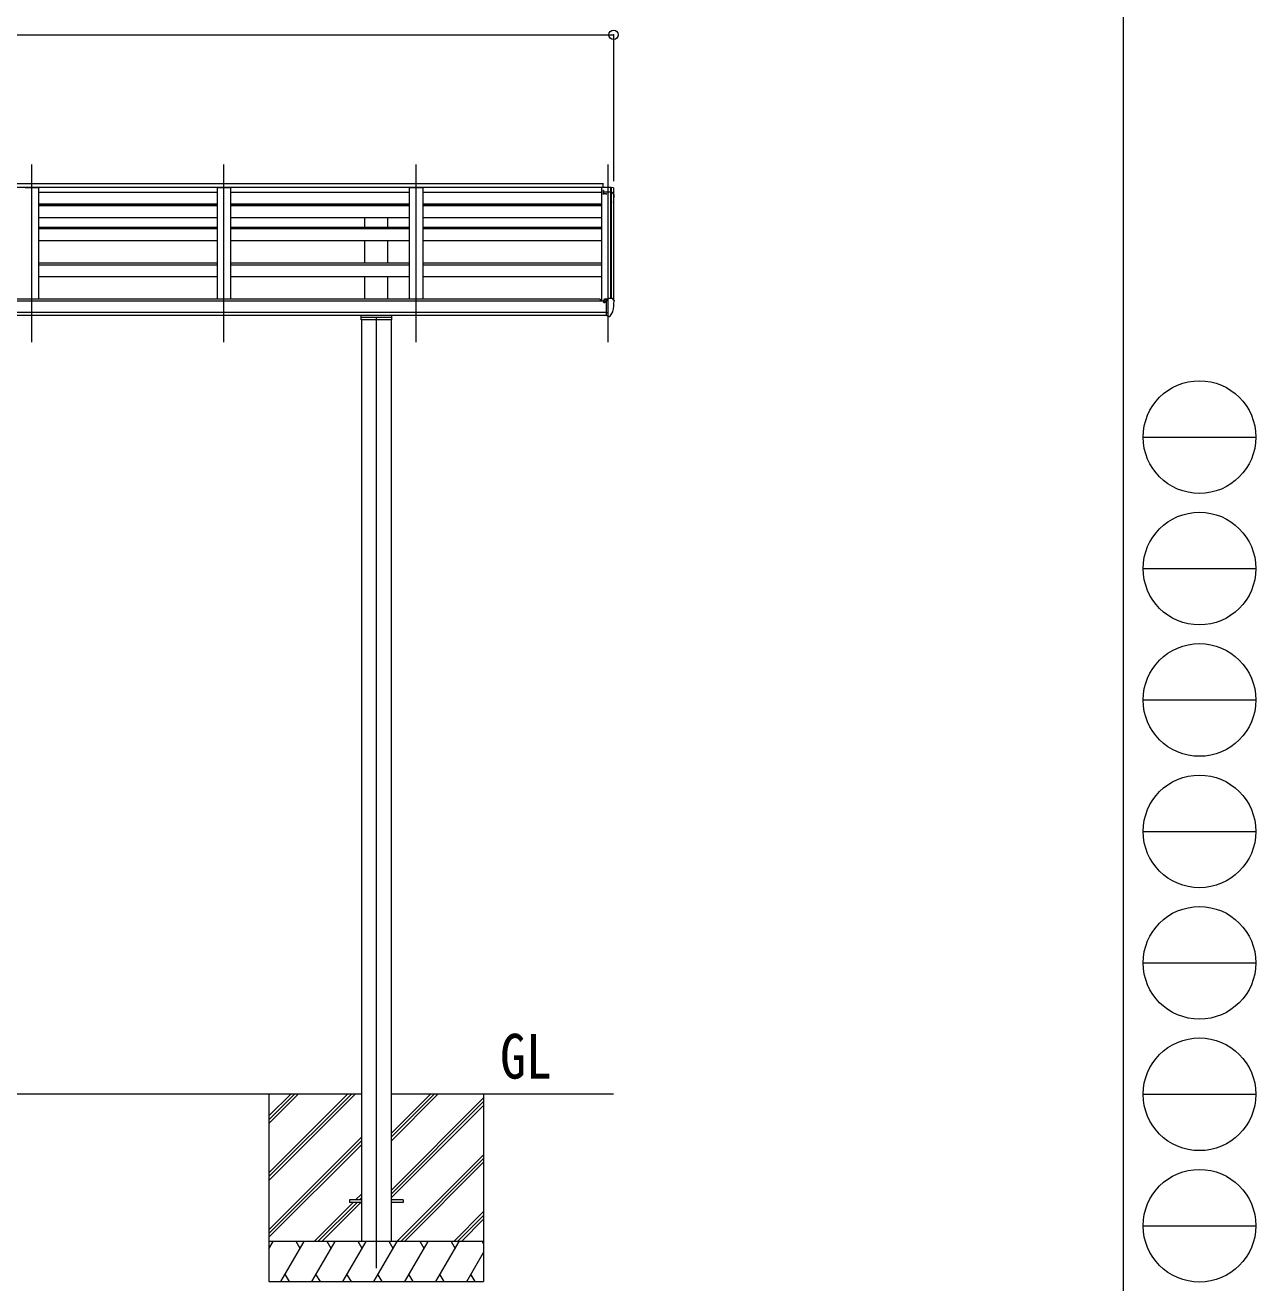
# Model space of a CAD drawing. Units: millimetres at full size, sheet at 1:35; details may follow other scales. Extents: x -9783 to 9892, y -6828 to 6752.
# Drawn here: x 5305 to 9892, y -4416 to 273 of the extents above; entities that cross this region are included whole.
import ezdxf
from ezdxf.enums import TextEntityAlignment as Align

# ---------------------------------------------------------------- set-up
doc = ezdxf.new("R2010")
doc.units = ezdxf.units.MM
doc.header["$LTSCALE"] = 35
doc.header["$PDMODE"] = 32
doc.header["$PDSIZE"] = 35
for name, color, linetype, lineweight in [('0-0_0', 7, 'Continuous', 9), ('0-1_本体', 4, 'Continuous', 9), ('0-2_部品', 7, 'Continuous', 9), ('0-8_PARTS2', 2, 'Continuous', 9), ('0-A_寸法', 6, 'Continuous', 9), ('F-0_240', 7, 'Continuous', 9)]:
    doc.layers.add(name, color=color, linetype=linetype, lineweight=lineweight)
doc.styles.add('ＭＳ ゴシック', font='')
doc.styles.get('ＭＳ ゴシック').set_extended_font_data('MS Gothic')

msp = doc.modelspace()

# ---------------------------------------------------------------- linework, layer by layer
at = {"layer": '0-0_0'}
for p, q in [((4669.05, -3711.52), (6559.05, -3711.52)), ((6214.05, -3711.52), (6214.05, -4411.52)), ((6214.05, -4005.7), (6508.23, -3711.52)), ((6214.05, -4019.84), (6522.37, -3711.52)), ((6214.05, -4033.98), (6536.51, -3711.52)), ((6214.05, -3821.85), (6324.38, -3711.52)), ((6214.05, -3807.71), (6310.24, -3711.52)), ((6214.05, -3793.57), (6296.1, -3711.52)), ((6669.05, -3711.52), (7498.04, -3711.52)), ((6669.05, -3887.35), (6844.88, -3711.52)), ((6669.05, -3873.21), (6830.74, -3711.52)), ((6669.05, -3859.07), (6816.6, -3711.52)), ((6669.05, -4071.2), (7014.05, -3726.2)), ((6669.05, -4085.34), (7014.05, -3740.34)), ((7014.05, -3711.52), (7014.05, -4411.52)), ((6669.05, -4099.48), (7014.05, -3754.49)), ((6214.05, -4217.83), (6559.05, -3872.83)), ((6214.05, -4231.97), (6559.05, -3886.97)), ((6214.05, -4246.12), (6559.05, -3901.12)), ((6690.86, -4261.52), (7014.05, -3938.33)), ((6705, -4261.52), (7014.05, -3952.47)), ((6719.14, -4261.52), (7014.05, -3966.62)), ((6382.49, -4261.52), (6527.99, -4116.02)), ((6396.63, -4261.52), (6542.13, -4116.02)), ((6410.77, -4261.52), (6556.27, -4116.02)), ((6536.99, -4107.02), (6559.05, -4084.96)), ((6551.13, -4107.02), (6559.05, -4099.11)), ((6902.99, -4261.52), (7014.05, -4150.46)), ((6917.13, -4261.52), (7014.05, -4164.61)), ((6931.27, -4261.52), (7014.05, -4178.75)), ((7014.05, -4261.52), (6214.05, -4261.52)), ((6214.05, -4289.02), (6229.93, -4261.52)), ((6258.79, -4411.52), (6345.4, -4261.52)), ((6330.4, -4287.5), (6315.4, -4261.52)), ((6374.26, -4411.52), (6460.87, -4261.52)), ((6445.87, -4287.5), (6430.86, -4261.52)), ((6489.73, -4411.52), (6576.34, -4261.52)), ((6561.34, -4287.5), (6546.34, -4261.52)), ((6605.2, -4411.52), (6691.81, -4261.52)), ((6676.81, -4287.5), (6661.81, -4261.52)), ((6720.67, -4411.52), (6807.28, -4261.52)), ((6792.28, -4287.5), (6777.28, -4261.52)), ((6836.15, -4411.52), (6922.75, -4261.52)), ((6892.75, -4261.52), (6907.75, -4287.5)), ((7008.22, -4261.52), (7014.05, -4271.62)), ((6951.61, -4411.52), (7014.05, -4303.38)), ((6273.79, -4385.54), (6288.79, -4411.52)), ((6389.26, -4385.54), (6404.26, -4411.52)), ((6504.73, -4385.54), (6519.73, -4411.52)), ((6620.2, -4385.54), (6635.2, -4411.52)), ((6735.67, -4385.54), (6750.67, -4411.52)), ((6851.14, -4385.54), (6866.14, -4411.52)), ((6966.61, -4385.54), (6981.61, -4411.52)), ((6214.05, -4411.52), (7014.05, -4411.52))]:
    msp.add_line(p, q, dxfattribs=at)
at = {"layer": '0-1_本体'}
for p, q in [((7458.55, -318.39), (7458.55, -332.84)), ((7461.05, -332.84), (1769.55, -332.84)), ((5305.05, -332.84), (5355.05, -332.84)), ((5355.05, -332.84), (5355.05, -748.72)), ((5355.05, -349.38), (6021.05, -349.38)), ((6021.05, -332.84), (6021.05, -748.72)), ((6021.05, -332.84), (6071.05, -332.84)), ((6071.05, -332.84), (6071.05, -748.72)), ((6071.05, -349.38), (6737.05, -349.38)), ((6737.05, -332.84), (6737.05, -748.72)), ((6737.05, -332.84), (6787.05, -332.84)), ((6787.05, -332.84), (6787.05, -748.72)), ((6787.05, -349.38), (7453.05, -349.38)), ((7453.05, -332.84), (7453.05, -755.14)), ((7488.97, -333.04), (7488.35, -334.66)), ((7489.05, -332.93), (7489.05, -745.29)), ((7497.1, -333.26), (7489.27, -332.85)), ((7498.04, -334.15), (7498.05, -751.83)), ((5355.05, -392.96), (6021.05, -392.96)), ((5355.05, -395.34), (6021.05, -395.34)), ((6021.05, -398.32), (5355.05, -398.32)), ((6021.05, -400.9), (5355.05, -400.9)), ((6071.05, -392.96), (6737.05, -392.96)), ((6071.05, -395.34), (6737.05, -395.34)), ((6737.05, -398.32), (6071.05, -398.32)), ((6737.05, -400.9), (6071.05, -400.9)), ((6571.55, -398.32), (6571.55, -395.34)), ((6656.55, -398.32), (6656.55, -395.34)), ((6787.05, -392.96), (7453.05, -392.96)), ((6787.05, -395.45), (7453.05, -395.45)), ((7453.05, -398.32), (6787.05, -398.32)), ((7453.05, -400.9), (6787.05, -400.9)), ((6021.05, -445.68), (5355.05, -445.68)), ((6737.05, -445.68), (6071.05, -445.68)), ((6571.55, -481.66), (6571.55, -445.68)), ((6656.55, -481.66), (6656.55, -445.68)), ((7453.05, -445.68), (6787.05, -445.68)), ((6021.05, -481.66), (5355.05, -481.66)), ((6021.05, -486.46), (5355.05, -486.46)), ((6737.05, -481.66), (6071.05, -481.66)), ((6737.05, -486.46), (6071.05, -486.46)), ((7453.05, -481.66), (6787.05, -481.66)), ((7453.05, -486.46), (6787.05, -486.46)), ((6021.05, -530.75), (5355.05, -530.75)), ((6737.05, -530.75), (6071.05, -530.75)), ((6571.55, -614.94), (6571.55, -530.75)), ((6656.55, -614.94), (6656.55, -530.75)), ((7453.05, -530.75), (6787.05, -530.75)), ((6021.05, -614.94), (5355.05, -614.94)), ((6021.05, -621.79), (5355.05, -621.79)), ((6737.05, -614.94), (6071.05, -614.94)), ((6737.05, -621.79), (6071.05, -621.79)), ((7453.05, -614.94), (6787.05, -614.94)), ((7453.05, -621.79), (6787.05, -621.79)), ((6021.05, -665.39), (5355.05, -665.39)), ((6737.05, -665.39), (6071.05, -665.39)), ((6571.55, -748.72), (6571.55, -665.39)), ((6656.55, -748.72), (6656.55, -665.39)), ((7453.05, -665.39), (6787.05, -665.39)), ((7448.05, -748.72), (1780.05, -748.72)), ((7448.05, -748.72), (7448.05, -755.14)), ((1756.55, -755.14), (7471.55, -755.14)), ((1756.55, -796.65), (7471.55, -796.65)), ((1756.55, -808.56), (7471.55, -808.56)), ((6559.05, -825.49), (6559.05, -4261.52)), ((6669.05, -825.49), (6669.05, -4261.52))]:
    msp.add_line(p, q, dxfattribs=at)
for points in [[(7461.05, -318.39), (1769.55, -318.39), (1769.55, -332.84)], [(7488.35, -745.29), (7488.35, -332.84), (7453.05, -332.84)]]:
    msp.add_lwpolyline(points, dxfattribs=at)
msp.add_circle((7464.08, -759.79), 3, dxfattribs=at)
for centre, radius, start, end in [((7489.25, -333.15), 0.301, 87.13321, 158.93673), ((7497.05, -334.26), 1, 6.23034, 87)]:
    msp.add_arc(centre, radius, start, end, dxfattribs=at)
at = {"layer": '0-2_部品', "color": 4}
for p, q in [((7461.05, -343.88), (7458.55, -343.88)), ((7460.05, -343.88), (7460.05, -358.32)), ((7461.05, -343.88), (7461.05, -358.32)), ((7471.55, -350.25), (7461.55, -350.33)), ((7461.55, -355.43), (7461.55, -350.33)), ((7461.55, -355.43), (7471.55, -355.43)), ((7490.05, -350.25), (7471.55, -350.25)), ((7471.55, -358.32), (7471.55, -355.43)), ((7478.05, -358.32), (7478.05, -350.25)), ((7490.05, -350.25), (7492.38, -350.39)), ((7493.14, -350.81), (7497.21, -356.62)), ((7500.05, -359.62), (7500.05, -360.25)), ((7476.55, -749.63), (7462.55, -749.69)), ((7466.05, -749.67), (7466.05, -747.77)), ((7466.88, -747.36), (7476.55, -746.64)), ((7476.55, -745.86), (7478.05, -745.86)), ((7476.55, -745.86), (7476.55, -752.03)), ((7478.05, -813.44), (7478.05, -744.94)), ((7493.14, -745.51), (7497.21, -751.32)), ((7461.55, -750.79), (7461.55, -754.77)), ((7466.55, -759.86), (7466.25, -759.86)), ((7467.08, -759.86), (7466.55, -759.86)), ((7471.55, -754.68), (7478.05, -754.28)), ((7485.67, -811.63), (7495.42, -796.25)), ((7500.05, -754.31), (7500.05, -754.94)), ((6560.05, -816.24), (6668.05, -816.24)), ((7471.55, -810.24), (7477.05, -810.24)), ((7477.55, -811.24), (7477.05, -810.24)), ((7478.05, -811.24), (7477.55, -811.24)), ((7479.55, -813.35), (7478.05, -813.44)), ((7479.55, -813.35), (7483.26, -813.12)), ((6514.05, -4107.02), (6514.05, -4116.02)), ((6559.05, -4107.02), (6514.05, -4107.02)), ((6559.05, -4116.02), (6514.05, -4116.02)), ((6714.05, -4107.02), (6669.05, -4107.02)), ((6714.05, -4116.02), (6669.05, -4116.02)), ((6714.05, -4107.02), (6714.05, -4116.02))]:
    msp.add_line(p, q, dxfattribs=at)
for points in [[(7466.88, -747.36), (7466.71, -747.38), (7466.55, -747.41), (7466.41, -747.45), (7466.28, -747.5), (7466.18, -747.56), (7466.11, -747.63), (7466.06, -747.7), (7466.05, -747.77)], [(7478.05, -744.94), (7490.05, -744.94), (7492.38, -745.09)], [(7461.55, -758.24), (7461.55, -759.86), (7461.08, -759.86)], [(7466.25, -758.67), (7466.25, -759.86), (7461.55, -759.86)], [(7471.55, -810.24), (7471.55, -752.03), (7476.55, -752.03)], [(6671.05, -808.56), (6671.05, -825.49), (6557.05, -825.49), (6557.05, -808.56)], [(7478.05, -799.55), (7474.89, -799.14), (7471.55, -798.72)]]:
    msp.add_lwpolyline(points, dxfattribs=at)
for centre, radius, start, end in [((7492.32, -351.39), 1, 35, 86.5), ((7497.05, -359.62), 3, 0, 87), ((7298.05, -360.25), 202, 351.91451, 0), ((7492.32, -746.08), 1, 35, 86.5), ((7464.05, -759.86), 2.5, 28.35764, 180), ((7464.05, -759.86), 2.5, 0, 28.35764), ((7492.82, -794.75), 3, 330, 348.16652), ((7307.56, -754.94), 192.49, 347.8767, 359.9992), ((7497.05, -754.31), 3, 0, 87), ((7483.08, -810.13), 3, 273.5, 330)]:
    msp.add_arc(centre, radius, start, end, dxfattribs=at)
msp.add_ellipse((7462.55, -750.79), major_axis=(0.02, 1.1), ratio=0.906239, start_param=0.0206394, end_param=1.5914357, dxfattribs=at)
at = {"layer": '0-8_PARTS2'}
for p, q in [((5330.05, -909.18), (5330.05, -246.65)), ((6046.05, -909.18), (6046.05, -246.65)), ((6762.05, -909.18), (6762.05, -246.65)), ((7478.05, -909.18), (7478.05, -246.65)), ((6614.05, -815.38), (6614.05, -4361.52))]:
    msp.add_line(p, q, dxfattribs=at)
at = {"layer": '0-A_寸法'}
for p, q in [((1730.06, 236.84), (7498.04, 236.84)), ((7498.04, 236.84), (7498.04, -308.79))]:
    msp.add_line(p, q, dxfattribs=at)
msp.add_point((7498.04, 236.84), dxfattribs=at)
at = {"layer": 'F-0_240', "color": 5}
msp.add_line((9396.97, 6751.9), (9396.97, -6828.1), dxfattribs=at)
at = {"layer": 'F-0_240', "color": 4}
for p, q in [((9471.77, -1263.1), (9891.77, -1263.1)), ((9471.77, -1753.1), (9891.77, -1753.1)), ((9471.77, -2243.1), (9891.77, -2243.1)), ((9471.77, -2733.1), (9891.77, -2733.1)), ((9471.77, -3223.1), (9891.77, -3223.1)), ((9471.77, -3713.1), (9891.77, -3713.1)), ((9471.77, -4203.1), (9891.77, -4203.1))]:
    msp.add_line(p, q, dxfattribs=at)
for centre in [(9681.77, -1263.1), (9681.77, -1753.1), (9681.77, -2243.1), (9681.77, -2733.1), (9681.77, -3223.1), (9681.77, -3713.1), (9681.77, -4203.1)]:
    msp.add_circle(centre, 210, dxfattribs=at)

# ---------------------------------------------------------------- texts
at = {"layer": '0-0_0', "style": 'ＭＳ ゴシック', "width": 0.85}
msp.add_text('GL', height=166.8, dxfattribs=at).set_placement((7075.26, -3704.58), align=Align.BOTTOM_LEFT)

doc.saveas('drawing.dxf')
